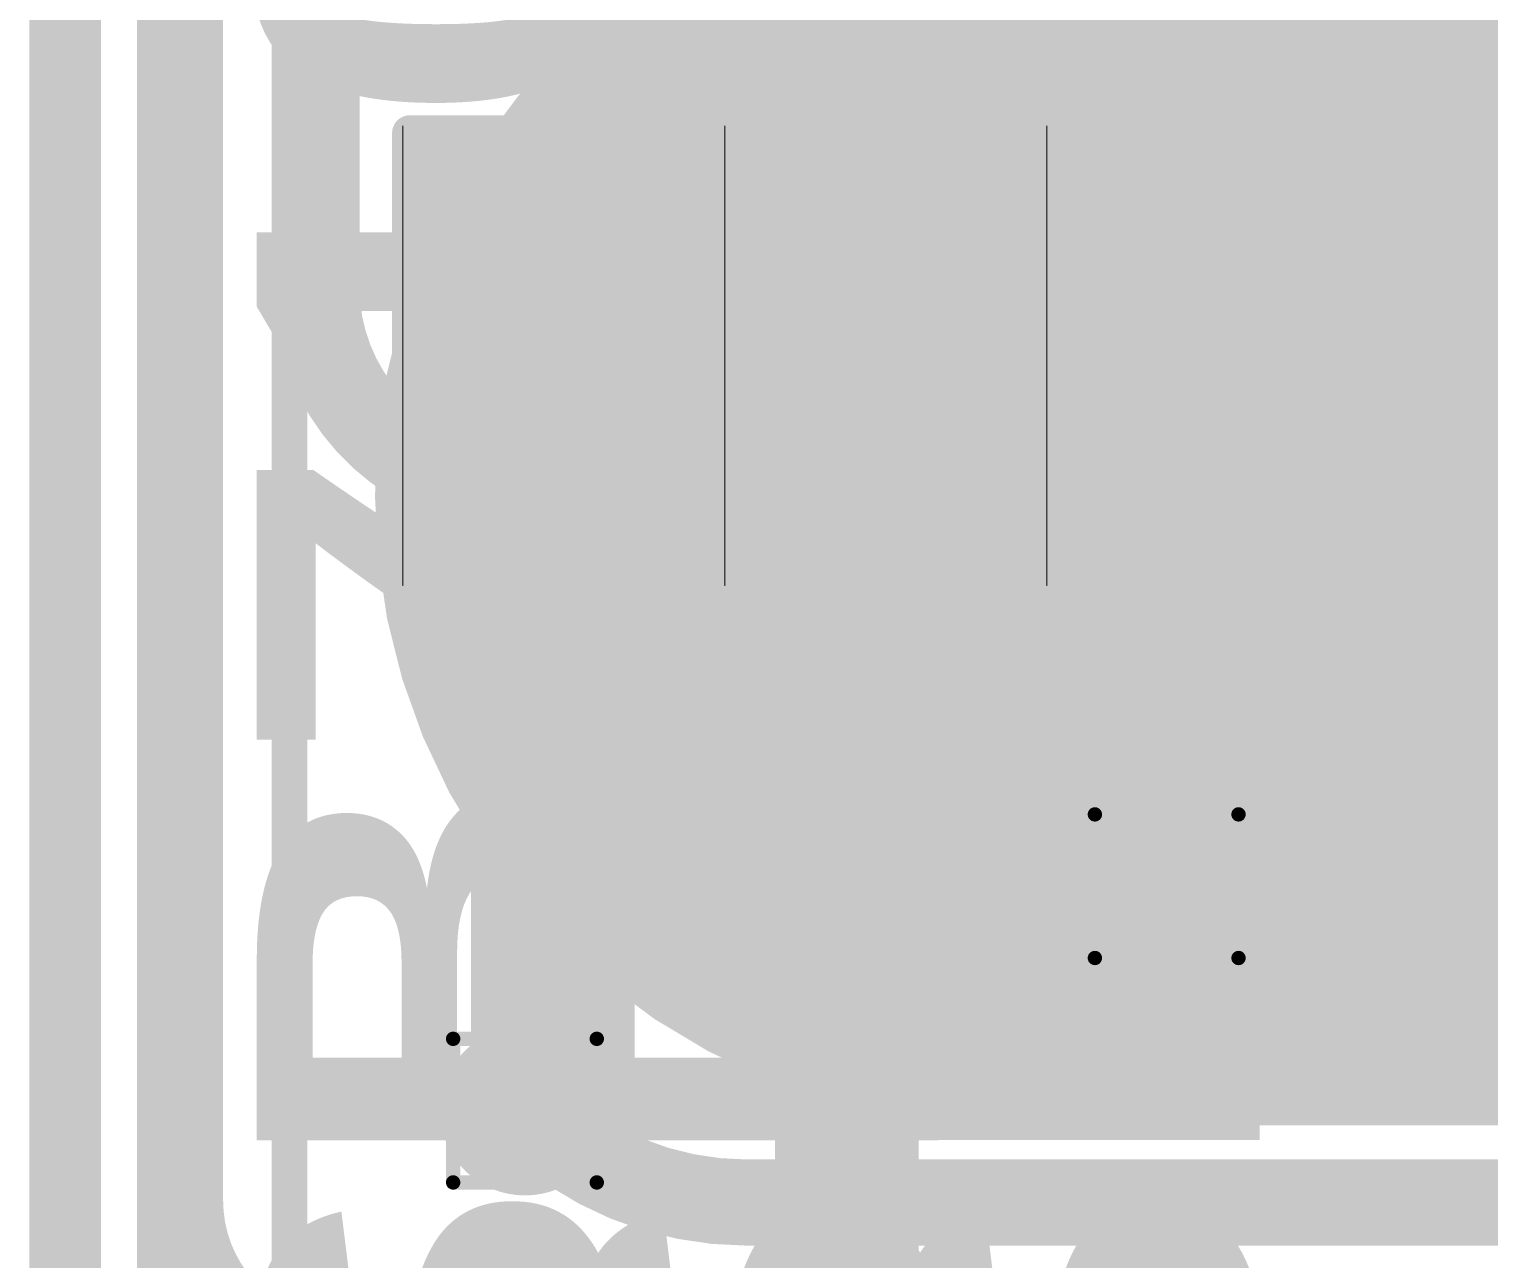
# Model space of a CAD drawing. Header units: inches. Extents: x -17 to 443, y -40 to 218.
# Drawn here: x 12.55 to 17.71, y 10.9 to 15.25 of the extents above; entities that cross this region are included whole.
import ezdxf

# ---------------------------------------------------------------- set-up
doc = ezdxf.new("R2010")
doc.units = ezdxf.units.IN
for name, color, linetype in [('Board Outline', 216, 'Continuous'), ('Bottom Layer', 5, 'Continuous'), ('Bottom Overlay', 54, 'Continuous'), ('Bottom Paste', 16, 'Continuous'), ('Bottom Solder', 6, 'Continuous'), ('Drill Drawing', 1, 'Continuous'), ('Fabrication', 76, 'Continuous'), ('Top Layer', 1, 'Continuous'), ('Top Overlay', 2, 'Continuous'), ('Top Paste', 8, 'Continuous'), ('Top Solder', 216, 'Continuous'), ('Via Holes', 16, 'Continuous')]:
    doc.layers.add(name, color=color, linetype=linetype)
doc.styles.add('Arial', font='', dxfattribs={"height": 0.2})
doc.styles.add('Arial Black_Bold', font='', dxfattribs={"height": 0.2})
doc.styles.get('Arial').set_extended_font_data('Arial')
doc.styles.get('Arial Black_Bold').set_extended_font_data('Arial Black', bold=True)

# ---------------------------------------------------------------- blocks, each defined once
blk = doc.blocks.new('S______B______0402_3')
at = {"layer": 'Top Layer'}
for points in [[(-0.6985, -0.3175), (-0.6985, 0.3175), (-0.2413, 0.3175), (-0.2413, -0.3175)], [(0.2413, -0.3175), (0.2413, 0.3175), (0.6985, 0.3175), (0.6985, -0.3175)]]:
    blk.add_hatch(color=1, dxfattribs=at).paths.add_polyline_path(points)
at = {"layer": 'Top Paste'}
for points in [[(-0.6985, -0.3175), (-0.6985, 0.3175), (-0.2413, 0.3175), (-0.2413, -0.3175)], [(0.2413, -0.3175), (0.2413, 0.3175), (0.6985, 0.3175), (0.6985, -0.3175)]]:
    blk.add_hatch(color=8, dxfattribs=at).paths.add_polyline_path(points)
at = {"layer": 'Top Solder'}
for points in [[(-0.7535, -0.3725), (-0.7535, 0.3725), (-0.1863, 0.3725), (-0.1863, -0.3725)], [(0.1863, -0.3725), (0.1863, 0.3725), (0.7535, 0.3725), (0.7535, -0.3725)]]:
    blk.add_hatch(color=216, dxfattribs=at).paths.add_polyline_path(points)
at = {"layer": 'Top Overlay'}
for points in [[(0.7874, 0.4064, 0.127, 0.127, 0), (-0.7874, 0.4064, 0.127, 0.127, 0)], [(-0.7874, -0.4064, 0.127, 0.127, 0), (-0.7874, 0.4064, 0.127, 0.127, 0)], [(0.7874, -0.4064, 0.127, 0.127, 0), (0.7874, 0.4064, 0.127, 0.127, 0)], [(0.7874, -0.4064, 0.127, 0.127, 0), (-0.7874, -0.4064, 0.127, 0.127, 0)], [(0.8128, -0.4318, 0.00323, 0.00323, 0), (-0.8128, -0.4318, 0.00323, 0.00323, 0)]]:
    blk.add_lwpolyline(points, format="xyseb", dxfattribs=at)
for points in [[(-0.8191, 0.4064, 0.0635, 0.0635, 1), (-0.7556, 0.4064, 0.0635, 0.0635, 1)], [(-0.8191, 0.4064, 0.0635, 0.0635, 1), (-0.7556, 0.4064, 0.0635, 0.0635, 1)], [(0.7556, 0.4064, 0.0635, 0.0635, 1), (0.8191, 0.4064, 0.0635, 0.0635, 1)], [(0.7556, 0.4064, 0.0635, 0.0635, 1), (0.8191, 0.4064, 0.0635, 0.0635, 1)], [(-0.8191, -0.4064, 0.0635, 0.0635, 1), (-0.7556, -0.4064, 0.0635, 0.0635, 1)], [(-0.8191, -0.4064, 0.0635, 0.0635, 1), (-0.7556, -0.4064, 0.0635, 0.0635, 1)], [(0.7556, -0.4064, 0.0635, 0.0635, 1), (0.8191, -0.4064, 0.0635, 0.0635, 1)], [(0.7556, -0.4064, 0.0635, 0.0635, 1), (0.8191, -0.4064, 0.0635, 0.0635, 1)], [(-0.8136, -0.4318, 0.00161, 0.00161, 1), (-0.812, -0.4318, 0.00161, 0.00161, 1)], [(0.812, -0.4318, 0.00161, 0.00161, 1), (0.8136, -0.4318, 0.00161, 0.00161, 1)]]:
    blk.add_lwpolyline(points, format="xyseb", close=True, dxfattribs=at)
blk = doc.blocks.new('S______B______0402_38')
at = {"layer": 'Top Layer'}
for points in [[(-0.6985, -0.3175), (-0.6985, 0.3175), (-0.2413, 0.3175), (-0.2413, -0.3175)], [(0.2413, -0.3175), (0.2413, 0.3175), (0.6985, 0.3175), (0.6985, -0.3175)]]:
    blk.add_hatch(color=1, dxfattribs=at).paths.add_polyline_path(points)
at = {"layer": 'Top Paste'}
for points in [[(-0.6985, -0.3175), (-0.6985, 0.3175), (-0.2413, 0.3175), (-0.2413, -0.3175)], [(0.2413, -0.3175), (0.2413, 0.3175), (0.6985, 0.3175), (0.6985, -0.3175)]]:
    blk.add_hatch(color=8, dxfattribs=at).paths.add_polyline_path(points)
at = {"layer": 'Top Solder'}
for points in [[(-0.7535, -0.3725), (-0.7535, 0.3725), (-0.1863, 0.3725), (-0.1863, -0.3725)], [(0.1863, -0.3725), (0.1863, 0.3725), (0.7535, 0.3725), (0.7535, -0.3725)]]:
    blk.add_hatch(color=216, dxfattribs=at).paths.add_polyline_path(points)
at = {"layer": 'Top Overlay'}
for points in [[(-0.7874, -0.4064, 0.127, 0.127, 0), (-0.7874, 0.4064, 0.127, 0.127, 0)], [(0.7874, 0.4064, 0.127, 0.127, 0), (-0.7874, 0.4064, 0.127, 0.127, 0)], [(0.7874, -0.4064, 0.127, 0.127, 0), (0.7874, 0.4064, 0.127, 0.127, 0)], [(0.7874, -0.4064, 0.127, 0.127, 0), (-0.7874, -0.4064, 0.127, 0.127, 0)], [(0.8128, -0.4318, 0.00323, 0.00323, 0), (-0.8128, -0.4318, 0.00323, 0.00323, 0)]]:
    blk.add_lwpolyline(points, format="xyseb", dxfattribs=at)
for points in [[(-0.8191, 0.4064, 0.0635, 0.0635, 1), (-0.7556, 0.4064, 0.0635, 0.0635, 1)], [(-0.8191, 0.4064, 0.0635, 0.0635, 1), (-0.7556, 0.4064, 0.0635, 0.0635, 1)], [(0.7556, 0.4064, 0.0635, 0.0635, 1), (0.8191, 0.4064, 0.0635, 0.0635, 1)], [(0.7556, 0.4064, 0.0635, 0.0635, 1), (0.8191, 0.4064, 0.0635, 0.0635, 1)], [(-0.8191, -0.4064, 0.0635, 0.0635, 1), (-0.7556, -0.4064, 0.0635, 0.0635, 1)], [(-0.8191, -0.4064, 0.0635, 0.0635, 1), (-0.7556, -0.4064, 0.0635, 0.0635, 1)], [(0.7556, -0.4064, 0.0635, 0.0635, 1), (0.8191, -0.4064, 0.0635, 0.0635, 1)], [(0.7556, -0.4064, 0.0635, 0.0635, 1), (0.8191, -0.4064, 0.0635, 0.0635, 1)], [(-0.8136, -0.4318, 0.00161, 0.00161, 1), (-0.812, -0.4318, 0.00161, 0.00161, 1)], [(0.812, -0.4318, 0.00161, 0.00161, 1), (0.8136, -0.4318, 0.00161, 0.00161, 1)]]:
    blk.add_lwpolyline(points, format="xyseb", close=True, dxfattribs=at)
blk = doc.blocks.new('SEMG_PAD_B_65')
at = {"layer": 'Bottom Layer'}
h = blk.add_hatch(color=5, dxfattribs=at)
edge = h.paths.add_edge_path()
edge.add_arc((-3.15, 0.0128), 2.1, 90, 270)
edge.add_line((-3.15, -2.0872), (3.15, -2.0872))
edge.add_arc((3.15, 0.0128), 2.1, 270, 450)
edge.add_line((3.15, 2.1128), (-3.15, 2.1128))
at = {"layer": 'Bottom Paste'}
h = blk.add_hatch(color=16, dxfattribs=at)
edge = h.paths.add_edge_path()
edge.add_arc((-3.15, 0.0128), 2.1, 90, 270)
edge.add_line((-3.15, -2.0872), (3.15, -2.0872))
edge.add_arc((3.15, 0.0128), 2.1, 270, 450)
edge.add_line((3.15, 2.1128), (-3.15, 2.1128))
at = {"layer": 'Bottom Solder'}
h = blk.add_hatch(color=6, dxfattribs=at)
edge = h.paths.add_edge_path()
edge.add_arc((-3.15, 0.0128), 2.2016, 90, 270)
edge.add_line((-3.15, -2.1888), (3.15, -2.1888))
edge.add_arc((3.15, 0.0128), 2.2016, 270, 450)
edge.add_line((3.15, 2.2144), (-3.15, 2.2144))
at = {"layer": 'Bottom Overlay'}
blk.add_lwpolyline([(5.6833, 10.9658, 0.127, 0.127, 0), (5.6833, -10.9656, 0.127, 0.127, 0)], format="xyseb", dxfattribs=at)
blk = doc.blocks.new('S______B______0402_95')
at = {"layer": 'Top Layer'}
for points in [[(-0.6985, -0.3175), (-0.6985, 0.3175), (-0.2413, 0.3175), (-0.2413, -0.3175)], [(0.2413, -0.3175), (0.2413, 0.3175), (0.6985, 0.3175), (0.6985, -0.3175)]]:
    blk.add_hatch(color=1, dxfattribs=at).paths.add_polyline_path(points)
at = {"layer": 'Top Paste'}
for points in [[(-0.6985, -0.3175), (-0.6985, 0.3175), (-0.2413, 0.3175), (-0.2413, -0.3175)], [(0.2413, -0.3175), (0.2413, 0.3175), (0.6985, 0.3175), (0.6985, -0.3175)]]:
    blk.add_hatch(color=8, dxfattribs=at).paths.add_polyline_path(points)
at = {"layer": 'Top Solder'}
for points in [[(-0.7535, -0.3725), (-0.7535, 0.3725), (-0.1863, 0.3725), (-0.1863, -0.3725)], [(0.1863, -0.3725), (0.1863, 0.3725), (0.7535, 0.3725), (0.7535, -0.3725)]]:
    blk.add_hatch(color=216, dxfattribs=at).paths.add_polyline_path(points)
at = {"layer": 'Top Overlay'}
for points in [[(-0.7874, -0.4064, 0.127, 0.127, 0), (-0.7874, 0.4064, 0.127, 0.127, 0)], [(0.7874, 0.4064, 0.127, 0.127, 0), (-0.7874, 0.4064, 0.127, 0.127, 0)], [(0.7874, -0.4064, 0.127, 0.127, 0), (0.7874, 0.4064, 0.127, 0.127, 0)], [(0.7874, -0.4064, 0.127, 0.127, 0), (-0.7874, -0.4064, 0.127, 0.127, 0)], [(0.8128, -0.4318, 0.00323, 0.00323, 0), (-0.8128, -0.4318, 0.00323, 0.00323, 0)]]:
    blk.add_lwpolyline(points, format="xyseb", dxfattribs=at)
for points in [[(-0.8191, 0.4064, 0.0635, 0.0635, 1), (-0.7556, 0.4064, 0.0635, 0.0635, 1)], [(-0.8191, 0.4064, 0.0635, 0.0635, 1), (-0.7556, 0.4064, 0.0635, 0.0635, 1)], [(0.7556, 0.4064, 0.0635, 0.0635, 1), (0.8191, 0.4064, 0.0635, 0.0635, 1)], [(0.7556, 0.4064, 0.0635, 0.0635, 1), (0.8191, 0.4064, 0.0635, 0.0635, 1)], [(-0.8191, -0.4064, 0.0635, 0.0635, 1), (-0.7556, -0.4064, 0.0635, 0.0635, 1)], [(-0.8191, -0.4064, 0.0635, 0.0635, 1), (-0.7556, -0.4064, 0.0635, 0.0635, 1)], [(0.7556, -0.4064, 0.0635, 0.0635, 1), (0.8191, -0.4064, 0.0635, 0.0635, 1)], [(0.7556, -0.4064, 0.0635, 0.0635, 1), (0.8191, -0.4064, 0.0635, 0.0635, 1)], [(-0.8136, -0.4318, 0.00161, 0.00161, 1), (-0.812, -0.4318, 0.00161, 0.00161, 1)], [(0.812, -0.4318, 0.00161, 0.00161, 1), (0.8136, -0.4318, 0.00161, 0.00161, 1)]]:
    blk.add_lwpolyline(points, format="xyseb", close=True, dxfattribs=at)
blk = doc.blocks.new('T____P____SMD_3_P____206')
at = {"layer": 'Top Layer'}
h = blk.add_hatch(color=1, dxfattribs=at)
edge = h.paths.add_edge_path()
edge.add_arc((-0.5, 3.04), 0.5, 90, 180)
edge.add_line((-1, 3.04), (-1, 2.04))
edge.add_arc((-0.5, 2.04), 0.5, 180, 270)
edge.add_line((-0.5, 1.54), (0.5, 1.54))
edge.add_arc((0.5, 2.04), 0.5, 270, 360)
edge.add_line((1, 2.04), (1, 3.04))
edge.add_arc((0.5, 3.04), 0.5, 0, 90)
edge.add_line((0.5, 3.54), (-0.5, 3.54))
h = blk.add_hatch(color=1, dxfattribs=at)
edge = h.paths.add_edge_path()
edge.add_arc((-1, 0), 1, 90, 270)
edge.add_line((-1, -1), (1, -1))
edge.add_arc((1, 0), 1, 270, 450)
edge.add_line((1, 1), (-1, 1))
h = blk.add_hatch(color=1, dxfattribs=at)
edge = h.paths.add_edge_path()
edge.add_arc((-0.5, -2.04), 0.5, 90, 180)
edge.add_line((-1, -2.04), (-1, -3.04))
edge.add_arc((-0.5, -3.04), 0.5, 180, 270)
edge.add_line((-0.5, -3.54), (0.5, -3.54))
edge.add_arc((0.5, -3.04), 0.5, 270, 360)
edge.add_line((1, -3.04), (1, -2.04))
edge.add_arc((0.5, -2.04), 0.5, 0, 90)
edge.add_line((0.5, -1.54), (-0.5, -1.54))
at = {"layer": 'Top Paste'}
h = blk.add_hatch(color=8, dxfattribs=at)
edge = h.paths.add_edge_path()
edge.add_arc((-0.5, 3.04), 0.5, 90, 180)
edge.add_line((-1, 3.04), (-1, 2.04))
edge.add_arc((-0.5, 2.04), 0.5, 180, 270)
edge.add_line((-0.5, 1.54), (0.5, 1.54))
edge.add_arc((0.5, 2.04), 0.5, 270, 360)
edge.add_line((1, 2.04), (1, 3.04))
edge.add_arc((0.5, 3.04), 0.5, 0, 90)
edge.add_line((0.5, 3.54), (-0.5, 3.54))
h = blk.add_hatch(color=8, dxfattribs=at)
edge = h.paths.add_edge_path()
edge.add_arc((-1, 0), 1, 90, 270)
edge.add_line((-1, -1), (1, -1))
edge.add_arc((1, 0), 1, 270, 450)
edge.add_line((1, 1), (-1, 1))
h = blk.add_hatch(color=8, dxfattribs=at)
edge = h.paths.add_edge_path()
edge.add_arc((-0.5, -2.04), 0.5, 90, 180)
edge.add_line((-1, -2.04), (-1, -3.04))
edge.add_arc((-0.5, -3.04), 0.5, 180, 270)
edge.add_line((-0.5, -3.54), (0.5, -3.54))
edge.add_arc((0.5, -3.04), 0.5, 270, 360)
edge.add_line((1, -3.04), (1, -2.04))
edge.add_arc((0.5, -2.04), 0.5, 0, 90)
edge.add_line((0.5, -1.54), (-0.5, -1.54))
at = {"layer": 'Top Solder'}
h = blk.add_hatch(color=216, dxfattribs=at)
edge = h.paths.add_edge_path()
edge.add_arc((-0.5, 3.04), 0.6016, 90, 180)
edge.add_line((-1.1016, 3.04), (-1.1016, 2.04))
edge.add_arc((-0.5, 2.04), 0.6016, 180, 270)
edge.add_line((-0.5, 1.4384), (0.5, 1.4384))
edge.add_arc((0.5, 2.04), 0.6016, 270, 360)
edge.add_line((1.1016, 2.04), (1.1016, 3.04))
edge.add_arc((0.5, 3.04), 0.6016, 0, 90)
edge.add_line((0.5, 3.6416), (-0.5, 3.6416))
h = blk.add_hatch(color=216, dxfattribs=at)
edge = h.paths.add_edge_path()
edge.add_arc((-1, 0), 1.1016, 90, 270)
edge.add_line((-1, -1.1016), (1, -1.1016))
edge.add_arc((1, 0), 1.1016, 270, 450)
edge.add_line((1, 1.1016), (-1, 1.1016))
h = blk.add_hatch(color=216, dxfattribs=at)
edge = h.paths.add_edge_path()
edge.add_arc((-0.5, -2.04), 0.6016, 90, 180)
edge.add_line((-1.1016, -2.04), (-1.1016, -3.04))
edge.add_arc((-0.5, -3.04), 0.6016, 180, 270)
edge.add_line((-0.5, -3.6416), (0.5, -3.6416))
edge.add_arc((0.5, -3.04), 0.6016, 270, 360)
edge.add_line((1.1016, -3.04), (1.1016, -2.04))
edge.add_arc((0.5, -2.04), 0.6016, 0, 90)
edge.add_line((0.5, -1.4384), (-0.5, -1.4384))

msp = doc.modelspace()

# ---------------------------------------------------------------- hatches: boundary and pattern name
at = {"layer": 'Bottom Layer'}
h = msp.add_hatch(color=5, dxfattribs=at)
edge = h.paths.add_edge_path()
edge.add_arc((16.5702, 12.2207), 0.3, 0, 360)
h = msp.add_hatch(color=5, dxfattribs=at)
edge = h.paths.add_edge_path()
edge.add_arc((14.3005, 11.4268), 0.3, 0, 360)
at = {"layer": 'Top Layer'}
h = msp.add_hatch(color=1, dxfattribs=at)
edge = h.paths.add_edge_path()
edge.add_arc((16.5702, 12.2207), 0.3, 0, 360)
h = msp.add_hatch(color=1, dxfattribs=at)
edge = h.paths.add_edge_path()
edge.add_arc((14.3005, 11.4268), 0.3, 0, 360)
at = {"layer": 'Via Holes'}
h = msp.add_hatch(color=7, dxfattribs=at)
edge = h.paths.add_edge_path()
edge.add_arc((16.5702, 12.2207), 0.15, 0, 360)
h = msp.add_hatch(color=7, dxfattribs=at)
edge = h.paths.add_edge_path()
edge.add_arc((14.3005, 11.4268), 0.15, 0, 360)

# ---------------------------------------------------------------- linework, layer by layer
at = {"layer": 'Board Outline'}
msp.add_lwpolyline([(12.6741, 2.6484, 0.127, 0.127, 0), (12.6742, 24.504, 0.127, 0.127, 0)], format="xyseb", dxfattribs=at)
at = {"layer": 'Bottom Layer'}
for points in [[(13.0806, 11.1081, 0.3048, 0.3048, 0), (13.0806, 15.5188, 0.3048, 0.3048, 0)], [(14.3005, 11.4268, 0.3048, 0.3048, 0), (14.3016, 11.4268, 0.3048, 0.3048, 0)], [(15.0854, 11.1017, 0.3048, 0.3048, -0.198912), (14.3005, 11.4268, 0.3048, 0.3048, 0)], [(13.6537, 10.5351, 0.3048, 0.3048, -0.414214), (13.0806, 11.1081, 0.3048, 0.3048, 0)], [(15.0854, 11.1017, 0.3048, 0.3048, 0), (18.8423, 11.1017, 0.3048, 0.3048, 0)]]:
    msp.add_lwpolyline(points, format="xyseb", dxfattribs=at)
for points in [[(14.2243, 11.4268, 0.1524, 0.1524, 1), (14.3767, 11.4268, 0.1524, 0.1524, 1)], [(14.2243, 11.4268, 0.1524, 0.1524, 1), (14.3767, 11.4268, 0.1524, 0.1524, 1)], [(14.2254, 11.4268, 0.1524, 0.1524, 1), (14.3778, 11.4268, 0.1524, 0.1524, 1)], [(13.0044, 11.1081, 0.1524, 0.1524, 1), (13.1568, 11.1081, 0.1524, 0.1524, 1)], [(13.0044, 11.1081, 0.1524, 0.1524, 1), (13.1568, 11.1081, 0.1524, 0.1524, 1)], [(15.0092, 11.1017, 0.1524, 0.1524, 1), (15.1616, 11.1017, 0.1524, 0.1524, 1)], [(15.0092, 11.1017, 0.1524, 0.1524, 1), (15.1616, 11.1017, 0.1524, 0.1524, 1)]]:
    msp.add_lwpolyline(points, format="xyseb", close=True, dxfattribs=at)
at = {"layer": 'Drill Drawing'}
for points in [[(16.3162, 12.4747, 0.0508, 0.0508, 0), (16.8242, 12.4747, 0.0508, 0.0508, 0)], [(16.3162, 11.9667, 0.0508, 0.0508, 0), (16.3162, 12.4747, 0.0508, 0.0508, 0)], [(16.8242, 11.9667, 0.0508, 0.0508, 0), (16.8242, 12.4747, 0.0508, 0.0508, 0)], [(16.3162, 11.9667, 0.0508, 0.0508, 0), (16.8242, 11.9667, 0.0508, 0.0508, 0)], [(14.0465, 11.6808, 0.0508, 0.0508, 0), (14.5545, 11.6808, 0.0508, 0.0508, 0)], [(14.0465, 11.1728, 0.0508, 0.0508, 0), (14.0465, 11.6808, 0.0508, 0.0508, 0)], [(14.5545, 11.1728, 0.0508, 0.0508, 0), (14.5545, 11.6808, 0.0508, 0.0508, 0)], [(14.0465, 11.1728, 0.0508, 0.0508, 0), (14.5545, 11.1728, 0.0508, 0.0508, 0)]]:
    msp.add_lwpolyline(points, format="xyseb", dxfattribs=at)
for points in [[(16.3035, 12.4747, 0.0254, 0.0254, 1), (16.3289, 12.4747, 0.0254, 0.0254, 1)], [(16.3035, 12.4747, 0.0254, 0.0254, 1), (16.3289, 12.4747, 0.0254, 0.0254, 1)], [(16.8115, 12.4747, 0.0254, 0.0254, 1), (16.8369, 12.4747, 0.0254, 0.0254, 1)], [(16.8115, 12.4747, 0.0254, 0.0254, 1), (16.8369, 12.4747, 0.0254, 0.0254, 1)], [(16.3035, 11.9667, 0.0254, 0.0254, 1), (16.3289, 11.9667, 0.0254, 0.0254, 1)], [(16.3035, 11.9667, 0.0254, 0.0254, 1), (16.3289, 11.9667, 0.0254, 0.0254, 1)], [(16.8115, 11.9667, 0.0254, 0.0254, 1), (16.8369, 11.9667, 0.0254, 0.0254, 1)], [(16.8115, 11.9667, 0.0254, 0.0254, 1), (16.8369, 11.9667, 0.0254, 0.0254, 1)], [(14.0338, 11.6808, 0.0254, 0.0254, 1), (14.0592, 11.6808, 0.0254, 0.0254, 1)], [(14.0338, 11.6808, 0.0254, 0.0254, 1), (14.0592, 11.6808, 0.0254, 0.0254, 1)], [(14.5418, 11.6808, 0.0254, 0.0254, 1), (14.5672, 11.6808, 0.0254, 0.0254, 1)], [(14.5418, 11.6808, 0.0254, 0.0254, 1), (14.5672, 11.6808, 0.0254, 0.0254, 1)], [(14.0338, 11.1728, 0.0254, 0.0254, 1), (14.0592, 11.1728, 0.0254, 0.0254, 1)], [(14.0338, 11.1728, 0.0254, 0.0254, 1), (14.0592, 11.1728, 0.0254, 0.0254, 1)], [(14.5418, 11.1728, 0.0254, 0.0254, 1), (14.5672, 11.1728, 0.0254, 0.0254, 1)], [(14.5418, 11.1728, 0.0254, 0.0254, 1), (14.5672, 11.1728, 0.0254, 0.0254, 1)]]:
    msp.add_lwpolyline(points, format="xyseb", close=True, dxfattribs=at)
at = {"layer": 'Fabrication'}
for points in [[(12.6741, 2.6484, 0.254, 0.254, 0), (12.6742, 24.504, 0.254, 0.254, 0)], [(14.5121, 15.0867, 0.254, 0.254, -0.198912), (15.997, 15.7018, 0.254, 0.254, 0)], [(13.897, 13.6018, 0.254, 0.254, -0.198912), (14.5121, 15.0867, 0.254, 0.254, 0)], [(14.5121, 12.1169, 0.254, 0.254, -0.198912), (13.897, 13.6018, 0.254, 0.254, 0)], [(15.997, 11.5018, 0.254, 0.254, -0.198912), (14.5121, 12.1169, 0.254, 0.254, 0)], [(15.997, 11.5018, 0.254, 0.254, 0), (22.305, 11.5018, 0.254, 0.254, 0)]]:
    msp.add_lwpolyline(points, format="xyseb", dxfattribs=at)
for points in [[(14.4486, 15.0867, 0.127, 0.127, 1), (14.5756, 15.0867, 0.127, 0.127, 1)], [(14.4486, 15.0867, 0.127, 0.127, 1), (14.5756, 15.0867, 0.127, 0.127, 1)], [(13.8335, 13.6018, 0.127, 0.127, 1), (13.9605, 13.6018, 0.127, 0.127, 1)], [(13.8335, 13.6018, 0.127, 0.127, 1), (13.9605, 13.6018, 0.127, 0.127, 1)], [(14.4486, 12.1169, 0.127, 0.127, 1), (14.5756, 12.1169, 0.127, 0.127, 1)], [(14.4486, 12.1169, 0.127, 0.127, 1), (14.5756, 12.1169, 0.127, 0.127, 1)], [(15.9335, 11.5018, 0.127, 0.127, 1), (16.0605, 11.5018, 0.127, 0.127, 1)], [(15.9335, 11.5018, 0.127, 0.127, 1), (16.0605, 11.5018, 0.127, 0.127, 1)]]:
    msp.add_lwpolyline(points, format="xyseb", close=True, dxfattribs=at)
at = {"layer": 'Top Layer'}
for points in [[(13.0805, 8.5225, 0.3048, 0.3048, 0), (13.0805, 16.7625, 0.3048, 0.3048, 0)], [(13.5631, 14.3383, 0.3048, 0.3048, 0), (13.5631, 15.4426, 0.3048, 0.3048, 0)], [(14.3005, 14.5669, 0.381, 0.381, 0), (16.5782, 14.5669, 0.381, 0.381, 0)], [(16.5782, 14.5669, 0.381, 0.381, 0), (19.0591, 14.5669, 0.381, 0.381, 0)], [(14.2743, 13.627, 0.3048, 0.3048, -0.414214), (13.5631, 14.3383, 0.3048, 0.3048, 0)], [(14.3005, 11.4268, 0.381, 0.381, 0), (14.3005, 13.627, 0.381, 0.381, 0)], [(15.4394, 9.9049, 0.508, 0.508, 0), (15.4394, 13.5762, 0.508, 0.508, 0)], [(16.5742, 13.5954, 0.381, 0.381, 0), (16.592, 13.6132, 0.381, 0.381, 0)], [(16.5742, 12.2247, 0.381, 0.381, 0), (16.5742, 13.5954, 0.381, 0.381, 0)], [(14.2743, 13.627, 0.3048, 0.3048, 0), (14.3005, 13.627, 0.3048, 0.3048, 0)], [(16.5782, 13.627, 0.3048, 0.3048, 0), (16.592, 13.6132, 0.3048, 0.3048, 0)], [(16.5702, 12.2207, 0.381, 0.381, 0), (16.5742, 12.2247, 0.381, 0.381, 0)]]:
    msp.add_lwpolyline(points, format="xyseb", dxfattribs=at)
for points in [[(14.2053, 14.5669, 0.1905, 0.1905, 1), (14.3958, 14.5669, 0.1905, 0.1905, 1)], [(16.483, 14.5669, 0.1905, 0.1905, 1), (16.6735, 14.5669, 0.1905, 0.1905, 1)], [(16.483, 14.5669, 0.1905, 0.1905, 1), (16.6735, 14.5669, 0.1905, 0.1905, 1)], [(13.4869, 14.3383, 0.1524, 0.1524, 1), (13.6393, 14.3383, 0.1524, 0.1524, 1)], [(13.4869, 14.3383, 0.1524, 0.1524, 1), (13.6393, 14.3383, 0.1524, 0.1524, 1)], [(14.2053, 13.627, 0.1905, 0.1905, 1), (14.3958, 13.627, 0.1905, 0.1905, 1)], [(15.3124, 13.5762, 0.254, 0.254, 1), (15.5664, 13.5762, 0.254, 0.254, 1)], [(16.479, 13.5954, 0.1905, 0.1905, 1), (16.6695, 13.5954, 0.1905, 0.1905, 1)], [(16.479, 13.5954, 0.1905, 0.1905, 1), (16.6695, 13.5954, 0.1905, 0.1905, 1)], [(16.4968, 13.6132, 0.1905, 0.1905, 1), (16.6873, 13.6132, 0.1905, 0.1905, 1)], [(14.1981, 13.627, 0.1524, 0.1524, 1), (14.3505, 13.627, 0.1524, 0.1524, 1)], [(14.1981, 13.627, 0.1524, 0.1524, 1), (14.3505, 13.627, 0.1524, 0.1524, 1)], [(14.2243, 13.627, 0.1524, 0.1524, 1), (14.3767, 13.627, 0.1524, 0.1524, 1)], [(16.502, 13.627, 0.1524, 0.1524, 1), (16.6544, 13.627, 0.1524, 0.1524, 1)], [(16.5158, 13.6132, 0.1524, 0.1524, 1), (16.6682, 13.6132, 0.1524, 0.1524, 1)], [(16.4749, 12.2207, 0.1905, 0.1905, 1), (16.6654, 12.2207, 0.1905, 0.1905, 1)], [(16.479, 12.2247, 0.1905, 0.1905, 1), (16.6695, 12.2247, 0.1905, 0.1905, 1)], [(16.479, 12.2247, 0.1905, 0.1905, 1), (16.6695, 12.2247, 0.1905, 0.1905, 1)], [(14.2053, 11.4268, 0.1905, 0.1905, 1), (14.3958, 11.4268, 0.1905, 0.1905, 1)]]:
    msp.add_lwpolyline(points, format="xyseb", close=True, dxfattribs=at)

# ---------------------------------------------------------------- block references
for name, p, rotation in [('SEMG_PAD_B_65', (19.151, 13.589), 180), ('T____P____SMD_3_P____206', (19.151, 14.6049), 180), ('S______B______0402_38', (14.3005, 14.0969), 270), ('S______B______0402_95', (15.4393, 14.0969), 270), ('S______B______0402_3', (16.5782, 14.0969), 270)]:
    msp.add_blockref(name, p, dxfattribs=dict(rotation=rotation))

# ---------------------------------------------------------------- texts
at = {"layer": 'Fabrication', "style": 'Arial'}
msp.add_text('Cut-out', height=0.762, dxfattribs=at).set_placement((16.9252, 13.3181))
at = {"layer": 'Top Overlay', "style": 'Arial Black_Bold'}
for s, p in [('SB710', (14.622, 9.8314)), ('SB708', (15.7608, 9.8314)), ('SB707', (16.899, 9.8326))]:
    msp.add_text(s, height=1.27, rotation=90, dxfattribs=at).set_placement(p)

doc.saveas('drawing.dxf')
